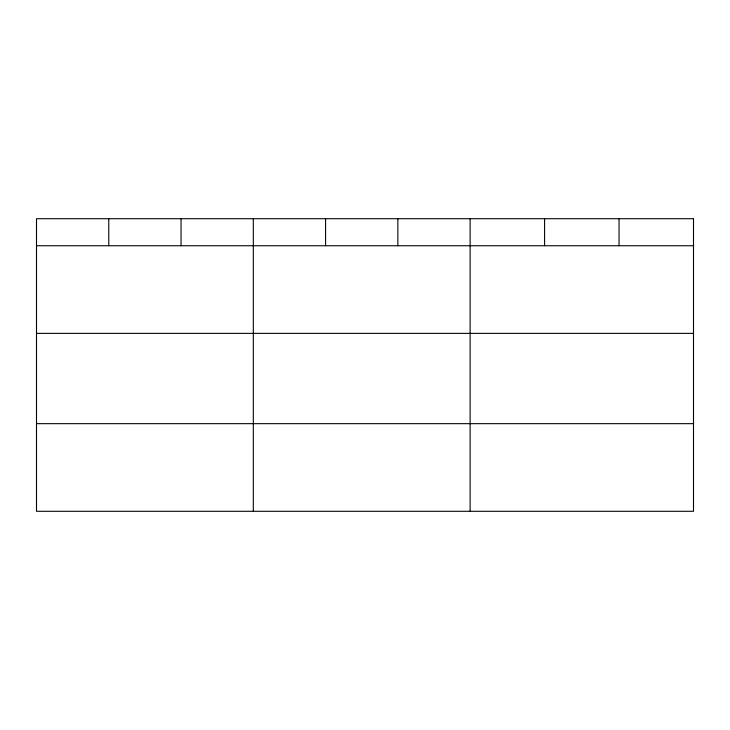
<?xml version="1.0" encoding="UTF-8"?>
<svg xmlns="http://www.w3.org/2000/svg" width="730" height="730" viewBox="0 0 730 730"><rect width="100%" height="100%" fill="white"/><g stroke="black" fill="none" stroke-linecap="round" stroke-linejoin="round"><path stroke-width="1.09" d="M36.5 245.745L693.5 245.745M36.5 333.373L693.5 333.373M36.5 423.665L693.5 423.665M619.04 218.708L619.04 245.745M544.58 218.708L544.58 245.745M470.12 218.708L470.12 511.292M397.85 218.708L397.85 245.745M325.58 218.708L325.58 245.745M253.31 218.708L253.31 511.292M181.04 218.708L181.04 245.745M108.77 218.708L108.77 245.745M693.5 218.708L36.5 218.708L36.5 511.292L693.5 511.292L693.5 218.708"/></g></svg>
